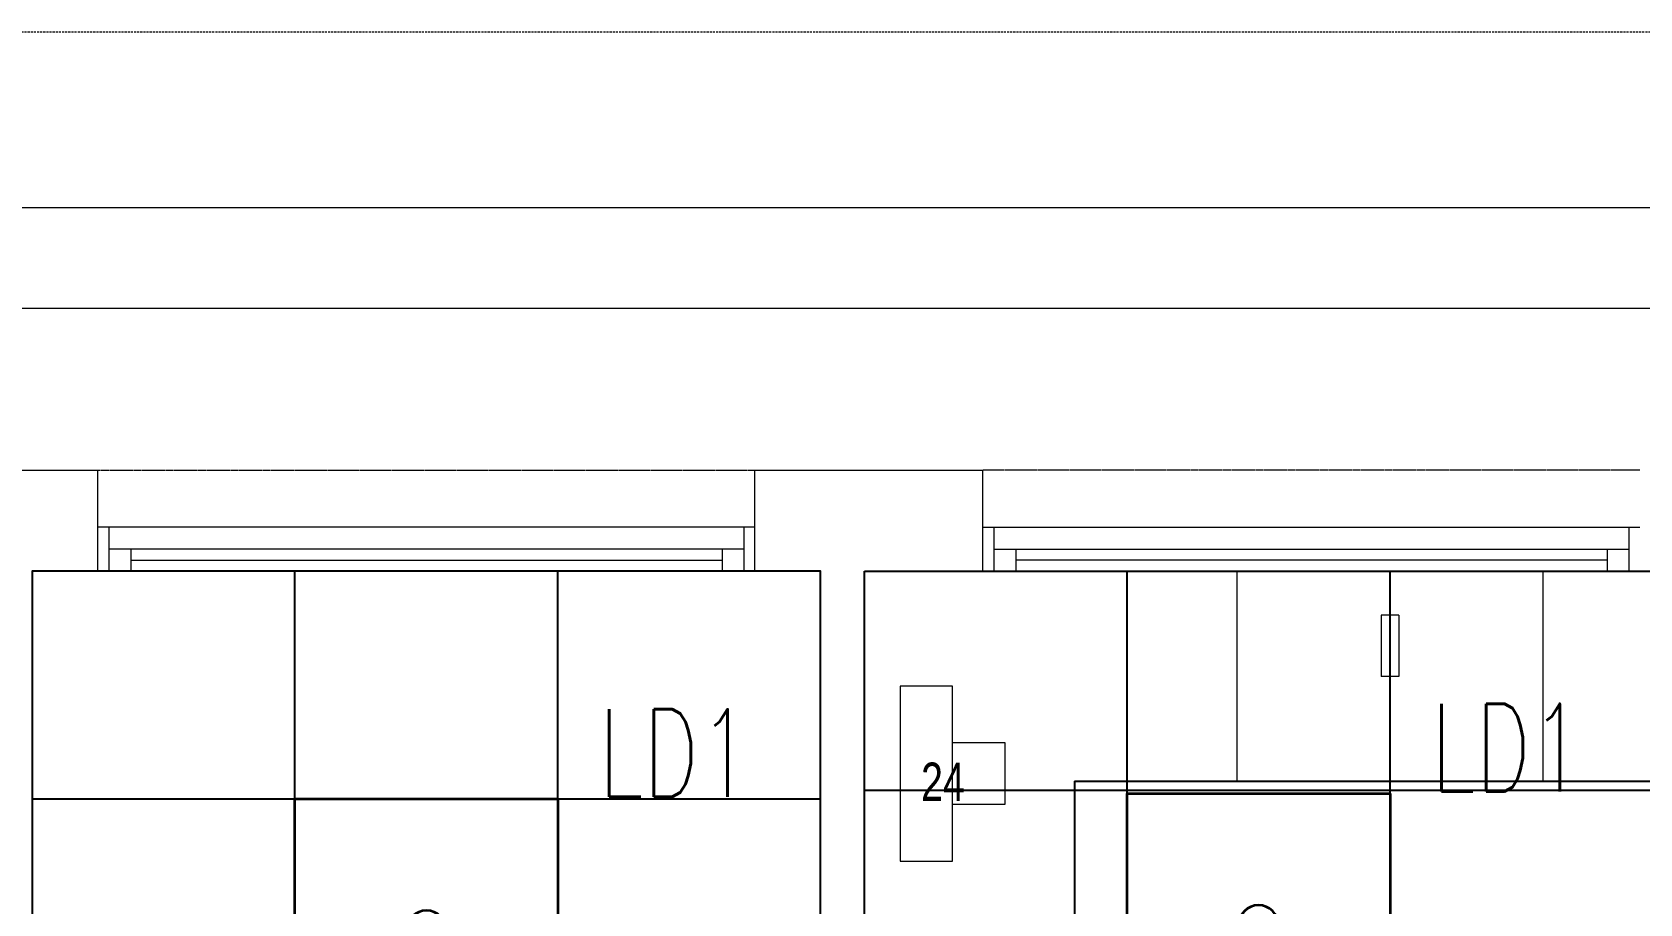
# Model space of a CAD drawing. Extents: x -12260 to 57327, y -29287 to 19916.
# Drawn here: x 23316 to 26986, y 7850 to 9840 of the extents above; entities that cross this region are included whole.
import ezdxf
from ezdxf.enums import TextEntityAlignment as Align

# ---------------------------------------------------------------- set-up
doc = ezdxf.new("R2010")
doc.units = 0
doc.header["$LTSCALE"] = 0.25
doc.linetypes.add('01-First Floor$0$HIDDEN', pattern=[9.525, 6.35, -3.175])
doc.linetypes.add('DASHDOT', pattern=[25.4, 12.7, -6.35, 0, -6.35])
for name, color, linetype, lineweight in [('01-First Floor$0$72_EGR_EQP_TAG', 142, 'Continuous', 5), ('01-First Floor$0$Aluminum', 251, 'Continuous', 5), ('01-First Floor$0$LOADING', 253, 'Continuous', 5), ('01-First Floor$0$Proj', 251, 'Continuous', 5), ('01-First Floor$0$Walls', 251, 'Continuous', 5), ('E-LITE-CIRC-NUMB', 6, 'Continuous', 25), ('E-LITE-CLNG', 150, 'Continuous', 35), ('E-LITE-CLNG-CNDT', 6, 'DASHDOT', 35), ('E-LITE-CTRL', 6, 'Continuous', 25), ('E-LITE-IDEN', 6, 'Continuous', 25)]:
    doc.layers.add(name, color=color, linetype=linetype, lineweight=lineweight)
doc.layers.add('01-First Floor$0$FALSE CEILING', color=251, linetype='Continuous')
doc.styles.add('01-First Floor$0$X3G_ENTITY_257CFD', font='swisscl.ttf', dxfattribs={"height": 200})
doc.styles.add('DC_SIMPLEX', font='SIMPLEX.shx', dxfattribs={"width": 0.7})

# ---------------------------------------------------------------- blocks, each defined once
blk = doc.blocks.new('01-First Floor$0$3-Wall-hung vitreous china basin -  Khroma - 327651xx0 - 327651000 White-4272088-4-Second Floor Level')
at = {"layer": '01-First Floor$0$LOADING'}
for p, q in [((475, 489.5), (-225, 489.5)), ((-225, 489.5), (-225, 10)), ((475, 10), (475, 489.5)), ((105, 250), (145, 250)), ((105, 110), (105, 250)), ((145, 110), (145, 250)), ((105, 110), (145, 110))]:
    blk.add_line(p, q, dxfattribs=at)
blk = doc.blocks.new('01-First Floor$0$D.122.06.11')
for points in [[(285783, 4268), (285783, 4268), (285783, 4388), (285713, 4388), (285643, 4388), (285643, 4268)], [(285513, 4148), (285913, 4148), (285913, 4268), (285513, 4268), (285513, 4148)]]:
    blk.add_lwpolyline(points)
blk = doc.blocks.new('01-First Floor')
at = {"layer": '01-First Floor$0$Aluminum'}
for p, q in [((24965.6, 8710), (23465.6, 8710)), ((23490.6, 8710), (23490.6, 8610)), ((24940.6, 8710), (24940.6, 8610)), ((25486, 8710), (26986, 8710)), ((25511, 8710), (25511, 8610)), ((26961, 8710), (26961, 8610)), ((24940.6, 8660), (23490.6, 8660)), ((23540.6, 8660), (23540.6, 8610)), ((23540.6, 8635), (24890.6, 8635)), ((24890.6, 8660), (24890.6, 8610)), ((25511, 8660), (26961, 8660)), ((25561, 8660), (25561, 8610)), ((26911, 8635), (25561, 8635)), ((26911, 8660), (26911, 8610)), ((24965.6, 8610), (23465.6, 8610)), ((25486, 8610), (26986, 8610))]:
    blk.add_line(p, q, dxfattribs=at)
at = {"layer": '01-First Floor$0$FALSE CEILING', "linetype": 'Continuous'}
for p, q in [((23915.6, -910), (23915.6, 8610)), ((24515.6, -910), (24515.6, 8610)), ((25815.6, 5110), (25815.6, 8610)), ((26415.6, 5110), (26415.6, 8610)), ((23315.6, 8090), (25115.6, 8090)), ((25215.6, 8110), (29215.6, 8110))]:
    blk.add_line(p, q, dxfattribs=at)
at = {"layer": '01-First Floor$0$FALSE CEILING'}
for q in [(25695.6, 6229.1, -0.1), (27465.6, 8130, -0.1)]:
    blk.add_line((25695.6, 8130, -0.1), q, dxfattribs=at)
for points in [[(23315.6, -910), (25115.6, -910), (25115.6, 8610), (23315.6, 8610)], [(25215.6, 8610), (29215.6, 8610), (29215.6, 5110), (25215.6, 5110)]]:
    blk.add_lwpolyline(points, close=True, dxfattribs=at)
at = {"layer": '01-First Floor$0$LOADING'}
for q in [(25695.6, 6229.1, -0.1), (27465.6, 8130, -0.1)]:
    blk.add_line((25695.6, 8130, -0.1), q, dxfattribs=at)
at = {"layer": '01-First Floor$0$Proj'}
for p, q in [((19755.8, 9440), (35156.2, 9440)), ((19985.8, 9210), (34926.2, 9210))]:
    blk.add_line(p, q, dxfattribs=at)
at = {"layer": '01-First Floor$0$Proj', "linetype": '01-First Floor$0$HIDDEN'}
for p, q in [((23465.6, 8840), (24965.6, 8840)), ((26986, 8840), (25486, 8840))]:
    blk.add_line(p, q, dxfattribs=at)
at = {"layer": '01-First Floor$0$Proj', "linetype": '01-First Floor$0$HIDDEN', "ltscale": 3}
blk.add_lwpolyline([(48606, 9840), (-2814, 9840), (-2814, -14060), (48606, -14060)], dxfattribs=at)
blk.add_lwpolyline([(48606, 9840), (-2814, 9840), (-2814, -14060), (48606, -14060)], dxfattribs=at)
at = {"layer": '01-First Floor$0$Walls'}
for p, q in [((21886.9, 8840, 0), (23465.6, 8840)), ((23465.6, 8610), (23465.6, 8840)), ((24965.6, 8840), (25486, 8840)), ((24965.6, 8610), (24965.6, 8840)), ((25486, 8610), (25486, 8840)), ((23315.6, 8610), (23465.6, 8610)), ((24965.6, 8610), (25115.6, 8610)), ((25115.6, 6150), (25115.6, 8610)), ((25215.6, 8610), (25486, 8610)), ((25215.6, 6150), (25215.6, 8610))]:
    blk.add_line(p, q, dxfattribs=at)
at = {"layer": '01-First Floor$0$LOADING'}
for name, p, rotation in [('01-First Floor$0$3-Wall-hung vitreous china basin -  Khroma - 327651xx0 - 327651000 White-4272088-4-Second Floor Level', (26540.6, 8619.5, -0.1), 180), ('01-First Floor$0$D.122.06.11', (21149, 293860.4, -0.1), 270)]:
    blk.add_blockref(name, p, dxfattribs=dict(at, rotation=rotation))
at = {"layer": '01-First Floor$0$72_EGR_EQP_TAG', "insert": (25394.9, 8172.6, -0.2), "char_height": 87.47, "attachment_point": 2, "style": '01-First Floor$0$X3G_ENTITY_257CFD'}
blk.add_mtext('24', dxfattribs=at)
blk = doc.blocks.new('*U16')
blk.add_lwpolyline([(-300, 300), (-300, -300), (300, -300), (300, 300)], close=True)
blk.add_circle((0, 0), 45)
at = {"layer": 'E-LITE-CIRC-NUMB', "style": 'DC_SIMPLEX', "width": 0.7, "flags": 8}
blk.add_attdef('CIRCUIT', text='', height=200, rotation=0, dxfattribs=at).set_placement((-473.9, 300), align=Align.RIGHT)
at = {"layer": 'E-LITE-CTRL', "style": 'DC_SIMPLEX', "width": 0.7, "flags": 8}
blk.add_attdef('CONTROL', (1118.9, -935), '', height=200, rotation=360, dxfattribs=at)
at = {"layer": 'E-LITE-IDEN', "style": 'DC_SIMPLEX', "width": 0.7, "flags": 8}
blk.add_attdef('TYPE', (460.4, 457.6), '', height=200, rotation=360, dxfattribs=at)

msp = doc.modelspace()

# ---------------------------------------------------------------- block references
at = {"layer": 'E-LITE-CLNG'}
ref = msp.add_blockref('*U16', (26115.6, 7802.3), dxfattribs=dict(at, xscale=-1))
ref.add_attrib('TYPE', 'LD1', (26509, 8106.8), dxfattribs={"layer": 'E-LITE-IDEN', "height": 200, "rotation": 0, "style": 'DC_SIMPLEX', "width": 0.7, "flags": 8})
ref = msp.add_blockref('*U16', (24215.6, 7790), dxfattribs=dict(at, xscale=-1))
ref.add_attrib('TYPE', 'LD1', (24609.1, 8094.5), dxfattribs={"layer": 'E-LITE-IDEN', "height": 200, "rotation": 0, "style": 'DC_SIMPLEX', "width": 0.7, "flags": 8})
at = {"layer": 'E-LITE-CLNG-CNDT'}
msp.add_blockref('01-First Floor', (0, 0), dxfattribs=at)

doc.saveas('drawing.dxf')
